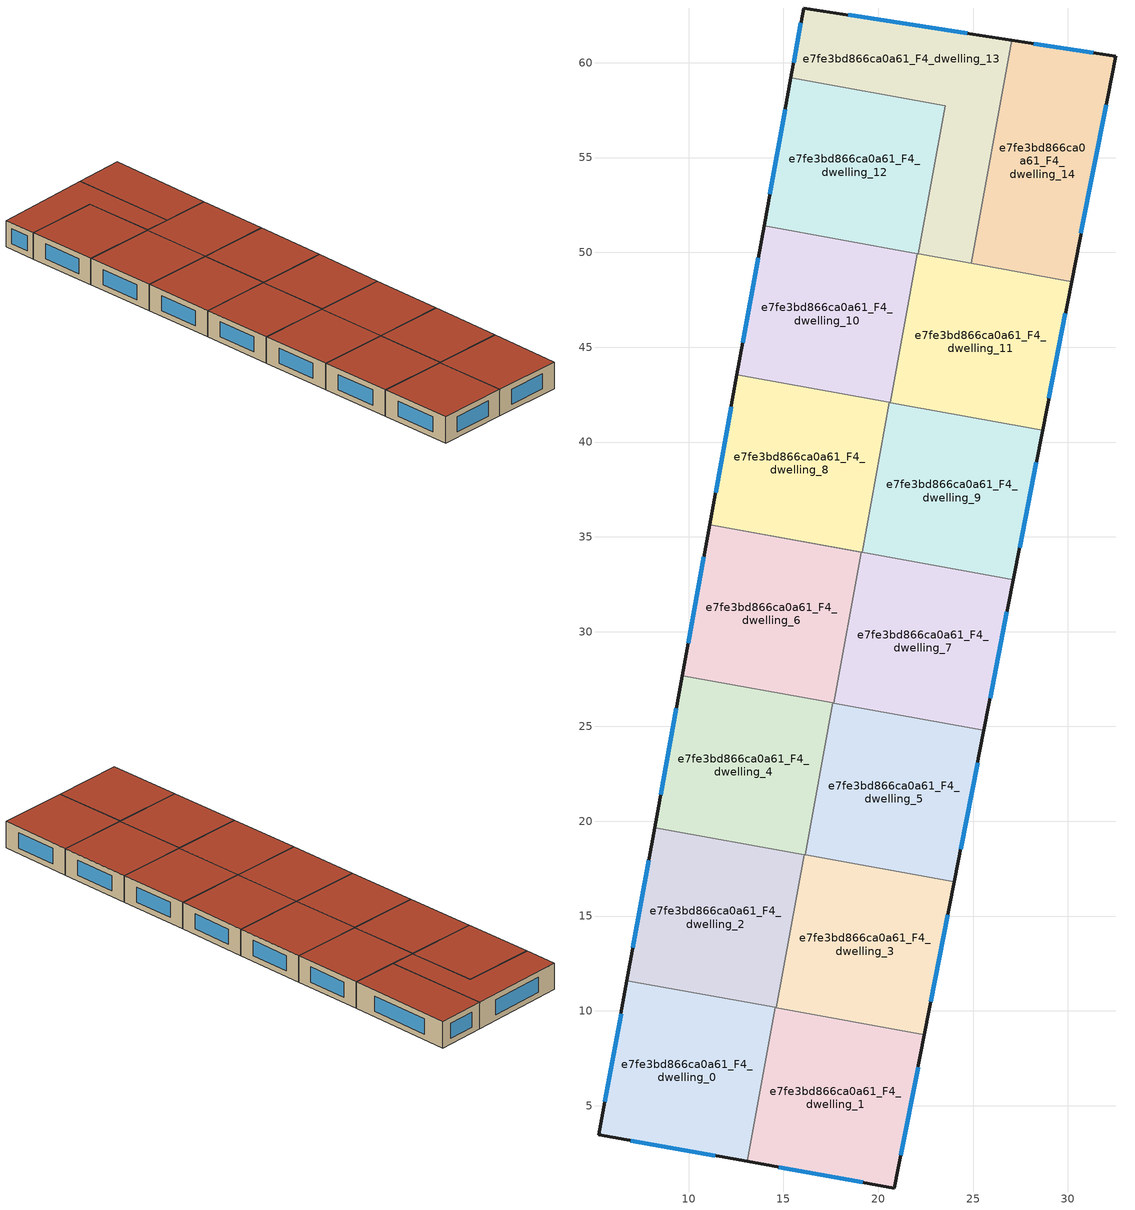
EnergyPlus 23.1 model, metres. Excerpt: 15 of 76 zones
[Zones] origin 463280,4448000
e7fe3bd866ca0a61_F4_dwelling_0
 floor to e7fe3bd866ca0a61_F3_dwelling_0 (EU_floor_Construction): 14.56,10.18 13.09,2.06 5.27,3.47 6.75,11.6 z12
 wall outside (EU_wall_Construction): 6.75,11.6 5.27,3.47 13.09,2.06 z12:15
 wall to e7fe3bd866ca0a61_F4_dwelling_1 (EU_wall_Construction): 13.09,2.06 14.56,10.18 z12:15
 wall to e7fe3bd866ca0a61_F4_dwelling_2 (EU_wall_Construction): 14.56,10.18 6.75,11.6 z12:15
 window (EU_Window_Construction): 6.95,3.17 11.41,2.36 / 6.43,9.86 5.59,5.21 z12.64:14.36
 roof outside (EU_roof_Construction): 13.09,2.06 14.56,10.18 6.75,11.6 5.27,3.47 z15
e7fe3bd866ca0a61_F4_dwelling_1
 floor to e7fe3bd866ca0a61_F3_dwelling_1 (EU_floor_Construction): 22.44,8.75 20.85,0.66 13.09,2.06 14.56,10.18 z12
 wall outside (EU_wall_Construction): 13.09,2.06 20.85,0.66 22.44,8.75 z12:15
 wall to e7fe3bd866ca0a61_F4_dwelling_3 (EU_wall_Construction): 22.44,8.75 14.62,10.17 z12:15
 wall to e7fe3bd866ca0a61_F4_dwelling_2 (EU_wall_Construction): 14.62,10.17 14.56,10.18 z12:15
 window (EU_Window_Construction): 14.75,1.76 19.19,0.96 / 21.19,2.39 22.1,7.02 z12.64:14.36
 roof outside (EU_roof_Construction): 20.85,0.66 22.44,8.75 14.56,10.18 13.09,2.06 z15
e7fe3bd866ca0a61_F4_dwelling_10
 floor to e7fe3bd866ca0a61_F3_dwelling_10 (EU_floor_Construction): 22.06,49.94 20.63,42.08 12.55,43.55 13.97,51.41 z12
 wall outside (EU_wall_Construction): 13.97,51.41 12.55,43.55 z12:15
 wall to e7fe3bd866ca0a61_F4_dwelling_11 (EU_wall_Construction): 20.63,42.08 22.06,49.94 z12:15
 wall to e7fe3bd866ca0a61_F4_dwelling_8 (EU_wall_Construction): 12.55,43.55 20.58,42.09 z12:15
 wall to e7fe3bd866ca0a61_F4_dwelling_12 (EU_wall_Construction): 22.06,49.94 13.97,51.41 z12:15
 wall to e7fe3bd866ca0a61_F4_dwelling_9 (EU_wall_Construction): 20.58,42.09 20.63,42.08 z12:15
 window (EU_Window_Construction): 13.67,49.72 12.85,45.23 z12.64:14.36
 roof outside (EU_roof_Construction): 20.63,42.08 22.06,49.94 13.97,51.41 12.55,43.55 z15
e7fe3bd866ca0a61_F4_dwelling_11
 floor to e7fe3bd866ca0a61_F3_dwelling_11 (EU_floor_Construction): 30.19,48.46 28.66,40.62 20.63,42.08 22.06,49.94 z12
 wall outside (EU_wall_Construction): 28.66,40.62 30.19,48.46 z12:15
 wall to e7fe3bd866ca0a61_F4_dwelling_9 (EU_wall_Construction): 20.63,42.08 28.66,40.62 z12:15
 wall to e7fe3bd866ca0a61_F4_dwelling_14 (EU_wall_Construction): 30.19,48.46 24.9,49.42 z12:15
 wall to e7fe3bd866ca0a61_F4_dwelling_13 (EU_wall_Construction): 24.9,49.42 22.11,49.93 z12:15
 wall to e7fe3bd866ca0a61_F4_dwelling_12 (EU_wall_Construction): 22.11,49.93 22.06,49.94 z12:15
 window (EU_Window_Construction): 28.99,42.3 29.86,46.78 z12.64:14.36
 roof outside (EU_roof_Construction): 28.66,40.62 30.19,48.46 22.06,49.94 20.63,42.08 z15
e7fe3bd866ca0a61_F4_dwelling_12
 floor to e7fe3bd866ca0a61_F3_dwelling_12 (EU_floor_Construction): 23.53,57.74 22.11,49.93 13.97,51.41 15.39,59.21 z12
 wall outside (EU_wall_Construction): 15.39,59.21 13.97,51.41 z12:15
 wall to e7fe3bd866ca0a61_F4_dwelling_13 (EU_wall_Construction): 22.11,49.93 23.53,57.74 15.39,59.21 z12:15
 window (EU_Window_Construction): 15.09,57.54 14.28,53.08 z12.64:14.36
 roof outside (EU_roof_Construction): 22.11,49.93 23.53,57.74 15.39,59.21 13.97,51.41 z15
e7fe3bd866ca0a61_F4_dwelling_13
 floor to e7fe3bd866ca0a61_F3_dwelling_13 (EU_floor_Construction): 27.04,61.18 24.9,49.42 22.11,49.93 23.53,57.74 15.39,59.21 16.06,62.89 z12
 wall outside (EU_wall_Construction): 27.04,61.18 16.06,62.89 15.39,59.21 z12:15
 wall to e7fe3bd866ca0a61_F4_dwelling_14 (EU_wall_Construction): 24.9,49.42 27.04,61.18 z12:15
 window (EU_Window_Construction): 15.92,62.1 15.53,60 / 24.69,61.55 18.41,62.52 z12.64:14.36
 roof outside (EU_roof_Construction): 24.9,49.42 27.04,61.18 16.06,62.89 15.39,59.21 23.53,57.74 22.11,49.93 z15
e7fe3bd866ca0a61_F4_dwelling_14
 floor to e7fe3bd866ca0a61_F3_dwelling_14 (EU_floor_Construction): 32.51,60.33 30.19,48.46 24.9,49.42 27.04,61.18 z12
 wall outside (EU_wall_Construction): 30.19,48.46 32.51,60.33 27.04,61.18 z12:15
 window (EU_Window_Construction): 31.34,60.51 28.21,61 / 30.69,51 32.01,57.79 z12.64:14.36
 roof outside (EU_roof_Construction): 30.19,48.46 32.51,60.33 27.04,61.18 24.9,49.42 z15
e7fe3bd866ca0a61_F4_dwelling_2
 floor to e7fe3bd866ca0a61_F3_dwelling_2 (EU_floor_Construction): 16.08,18.24 14.62,10.17 6.75,11.6 8.21,19.67 z12
 wall outside (EU_wall_Construction): 8.21,19.67 6.75,11.6 z12:15
 wall to e7fe3bd866ca0a61_F4_dwelling_3 (EU_wall_Construction): 14.62,10.17 16.08,18.24 z12:15
 wall to e7fe3bd866ca0a61_F4_dwelling_4 (EU_wall_Construction): 16.08,18.24 8.21,19.67 z12:15
 window (EU_Window_Construction): 7.9,17.94 7.06,13.33 z12.64:14.36
 roof outside (EU_roof_Construction): 14.62,10.17 16.08,18.24 8.21,19.67 6.75,11.6 z15
e7fe3bd866ca0a61_F4_dwelling_3
 floor to e7fe3bd866ca0a61_F3_dwelling_3 (EU_floor_Construction): 24.01,16.8 22.44,8.75 14.62,10.17 16.08,18.24 z12
 wall outside (EU_wall_Construction): 22.44,8.75 24.01,16.8 z12:15
 wall to e7fe3bd866ca0a61_F4_dwelling_5 (EU_wall_Construction): 24.01,16.8 16.14,18.23 z12:15
 wall to e7fe3bd866ca0a61_F4_dwelling_4 (EU_wall_Construction): 16.14,18.23 16.08,18.24 z12:15
 window (EU_Window_Construction): 22.77,10.48 23.67,15.08 z12.64:14.36
 roof outside (EU_roof_Construction): 22.44,8.75 24.01,16.8 16.08,18.24 14.62,10.17 z15
e7fe3bd866ca0a61_F4_dwelling_4
 floor to e7fe3bd866ca0a61_F3_dwelling_4 (EU_floor_Construction): 17.59,26.24 16.14,18.23 8.21,19.67 9.67,27.68 z12
 wall outside (EU_wall_Construction): 9.67,27.68 8.21,19.67 z12:15
 wall to e7fe3bd866ca0a61_F4_dwelling_5 (EU_wall_Construction): 16.14,18.23 17.59,26.24 z12:15
 wall to e7fe3bd866ca0a61_F4_dwelling_6 (EU_wall_Construction): 17.59,26.24 9.67,27.68 z12:15
 window (EU_Window_Construction): 9.36,25.97 8.52,21.39 z12.64:14.36
 roof outside (EU_roof_Construction): 16.14,18.23 17.59,26.24 9.67,27.68 8.21,19.67 z15
e7fe3bd866ca0a61_F4_dwelling_5
 floor to e7fe3bd866ca0a61_F3_dwelling_5 (EU_floor_Construction): 25.57,24.8 24.01,16.8 16.14,18.23 17.59,26.24 z12
 wall outside (EU_wall_Construction): 24.01,16.8 25.57,24.8 z12:15
 wall to e7fe3bd866ca0a61_F4_dwelling_7 (EU_wall_Construction): 25.57,24.8 17.65,26.23 z12:15
 wall to e7fe3bd866ca0a61_F4_dwelling_6 (EU_wall_Construction): 17.64,26.23 17.59,26.24 z12:15
 window (EU_Window_Construction): 24.34,18.51 25.23,23.08 z12.64:14.36
 roof outside (EU_roof_Construction): 24.01,16.8 25.57,24.8 17.59,26.24 16.14,18.23 z15
e7fe3bd866ca0a61_F4_dwelling_6
 floor to e7fe3bd866ca0a61_F3_dwelling_6 (EU_floor_Construction): 19.09,34.19 17.65,26.23 9.67,27.68 11.11,35.64 z12
 wall outside (EU_wall_Construction): 11.11,35.64 9.67,27.68 z12:15
 wall to e7fe3bd866ca0a61_F4_dwelling_7 (EU_wall_Construction): 17.65,26.23 19.09,34.19 11.11,35.64 z12:15
 window (EU_Window_Construction): 10.8,33.94 9.98,29.39 z12.64:14.36
 roof outside (EU_roof_Construction): 17.65,26.23 19.09,34.19 11.11,35.64 9.67,27.68 z15
e7fe3bd866ca0a61_F4_dwelling_7
 floor to e7fe3bd866ca0a61_F3_dwelling_7 (EU_floor_Construction): 27.12,32.74 25.57,24.8 17.65,26.23 19.09,34.19 z12
 wall outside (EU_wall_Construction): 25.57,24.8 27.12,32.74 z12:15
 wall to e7fe3bd866ca0a61_F4_dwelling_8 (EU_wall_Construction): 19.14,34.18 11.11,35.64 z12:15
 wall to e7fe3bd866ca0a61_F4_dwelling_9 (EU_wall_Construction): 27.12,32.74 19.14,34.18 z12:15
 window (EU_Window_Construction): 25.9,26.5 26.79,31.04 z12.64:14.36
 roof outside (EU_roof_Construction): 25.57,24.8 27.12,32.74 19.09,34.19 17.65,26.23 z15
e7fe3bd866ca0a61_F4_dwelling_8
 floor to e7fe3bd866ca0a61_F3_dwelling_8 (EU_floor_Construction): 20.58,42.09 19.14,34.18 11.11,35.64 12.55,43.55 z12
 wall outside (EU_wall_Construction): 12.55,43.55 11.11,35.64 z12:15
 wall to e7fe3bd866ca0a61_F4_dwelling_9 (EU_wall_Construction): 19.14,34.18 20.58,42.09 z12:15
 window (EU_Window_Construction): 12.24,41.86 11.42,37.34 z12.64:14.36
 roof outside (EU_roof_Construction): 19.14,34.18 20.58,42.09 12.55,43.55 11.11,35.64 z15
e7fe3bd866ca0a61_F4_dwelling_9
 floor to e7fe3bd866ca0a61_F3_dwelling_9 (EU_floor_Construction): 28.66,40.62 27.12,32.74 19.14,34.18 20.58,42.09 z12
 wall outside (EU_wall_Construction): 27.12,32.74 28.66,40.62 z12:15
 window (EU_Window_Construction): 27.45,34.43 28.33,38.94 z12.64:14.36
 roof outside (EU_roof_Construction): 27.12,32.74 28.66,40.62 20.58,42.09 19.14,34.18 z15
[Building]
EU S2 Campaign: North Axis=0; Terrain=City; Solar Distribution=FullExterior
[Site:Location]
Yerevan-Zvartnots.Intl.AP: Latitude=40.15; Longitude=44.383; Time Zone=4; Elevation=854
[SizingPeriod:WeatherFileDays]
AnnualSizingPeriod: Begin Month=1; Begin Day of Month=1; End Month=12; End Day of Month=31; Day of Week for Start Day=Monday; Use Weather File Daylight Saving Period=No; Use Weather File Rain and Snow Indicators=No
[MATERIAL]
EU_InternalMass_Material: Roughness=MediumRough; Thickness=0.1; Conductivity=1; Density=1800; Specific Heat=900; Thermal Absorptance=0.9; Solar Absorptance=0.7; Visible Absorptance=0.7
[MATERIAL:NOMASS] Roughness=MediumRough; Thermal Absorptance=0.9; Solar Absorptance=0.7; Visible Absorptance=0.7
Name | Thermal Resistance
EU_wall_NoMass | 1.05043
EU_roof_NoMass | 1.45357
EU_floor_NoMass | 0.478065
[WINDOWMATERIAL:SIMPLEGLAZINGSYSTEM]
EU_Window_SimpleGlazing: UFactor=2.5566; Solar Heat Gain Coefficient=0.75; Visible Transmittance=0.75
[CONSTRUCTION]
EU_wall_Construction: EU_wall_NoMass
EU_roof_Construction: EU_roof_NoMass
EU_floor_Construction: EU_floor_NoMass
EU_Window_Construction: EU_Window_SimpleGlazing
EU_InternalMass_Construction: EU_InternalMass_Material
[ZONE] Type=1; Multiplier=1; Ceiling Height=autocalculate; Floor Area=autocalculate; Part of Total Floor Area=Yes
Name | Volume
e7fe3bd866ca0a61_F4_dwelling_0; e7fe3bd866ca0a61_F4_dwelling_11 | 196.777
e7fe3bd866ca0a61_F4_dwelling_1 | 196.783
e7fe3bd866ca0a61_F4_dwelling_10 | 196.8
e7fe3bd866ca0a61_F4_dwelling_12 | 196.77
e7fe3bd866ca0a61_F4_dwelling_13 | 196.759
e7fe3bd866ca0a61_F4_dwelling_14 | 196.773
e7fe3bd866ca0a61_F4_dwelling_2 | 196.776
e7fe3bd866ca0a61_F4_dwelling_3 | 196.771
e7fe3bd866ca0a61_F4_dwelling_4; e7fe3bd866ca0a61_F4_dwelling_8 | 196.752
e7fe3bd866ca0a61_F4_dwelling_5 | 196.767
e7fe3bd866ca0a61_F4_dwelling_6 | 196.754
e7fe3bd866ca0a61_F4_dwelling_7 | 196.79
e7fe3bd866ca0a61_F4_dwelling_9 | 196.757
[INTERNALMASS] Construction=EU_InternalMass_Construction
Name | Zone or ZoneList | Surface Area
e7fe3bd866ca0a61_F4_dwelling_0_EU_InternalMass | e7fe3bd866ca0a61_F4_dwelling_0 | 65.5916
e7fe3bd866ca0a61_F4_dwelling_1_EU_InternalMass | e7fe3bd866ca0a61_F4_dwelling_1 | 65.595
e7fe3bd866ca0a61_F4_dwelling_2_EU_InternalMass | e7fe3bd866ca0a61_F4_dwelling_2 | 65.5923
e7fe3bd866ca0a61_F4_dwelling_3_EU_InternalMass | e7fe3bd866ca0a61_F4_dwelling_3 | 65.5889
e7fe3bd866ca0a61_F4_dwelling_4_EU_InternalMass | e7fe3bd866ca0a61_F4_dwelling_4 | 65.5824
e7fe3bd866ca0a61_F4_dwelling_5_EU_InternalMass | e7fe3bd866ca0a61_F4_dwelling_5 | 65.5895
e7fe3bd866ca0a61_F4_dwelling_6_EU_InternalMass | e7fe3bd866ca0a61_F4_dwelling_6 | 65.5876
e7fe3bd866ca0a61_F4_dwelling_7_EU_InternalMass | e7fe3bd866ca0a61_F4_dwelling_7 | 65.6001
e7fe3bd866ca0a61_F4_dwelling_8_EU_InternalMass | e7fe3bd866ca0a61_F4_dwelling_8 | 65.5867
e7fe3bd866ca0a61_F4_dwelling_9_EU_InternalMass | e7fe3bd866ca0a61_F4_dwelling_9 | 65.587
e7fe3bd866ca0a61_F4_dwelling_10_EU_InternalMass | e7fe3bd866ca0a61_F4_dwelling_10 | 65.6015
e7fe3bd866ca0a61_F4_dwelling_11_EU_InternalMass | e7fe3bd866ca0a61_F4_dwelling_11 | 65.5932
e7fe3bd866ca0a61_F4_dwelling_12_EU_InternalMass | e7fe3bd866ca0a61_F4_dwelling_12 | 65.5883
e7fe3bd866ca0a61_F4_dwelling_13_EU_InternalMass | e7fe3bd866ca0a61_F4_dwelling_13 | 65.5863
e7fe3bd866ca0a61_F4_dwelling_14_EU_InternalMass | e7fe3bd866ca0a61_F4_dwelling_14 | 65.5901
[OTHEREQUIPMENT] Fuel Type=Electricity; Design Level Calculation Method=Watts/Area; Power per Zone Floor Area=1; Fraction Latent=0; Fraction Radiant=0; Fraction Lost=0; Carbon Dioxide Generation Rate=0; EndUse Subcategory=EU_Step8_InternalGains
Name | Zone or ZoneList or Space or SpaceList | Schedule
EU_Step8_InternalGain_e7fe3bd866ca0a61_F4_dwelling_0_f000 | e7fe3bd866ca0a61_F4_dwelling_0 | EU_Step8_GainSchedule_e7fe3bd866ca0a61_F4_dwelling_0_f000
EU_Step8_InternalGain_e7fe3bd866ca0a61_F4_dwelling_1_f000 | e7fe3bd866ca0a61_F4_dwelling_1 | EU_Step8_GainSchedule_e7fe3bd866ca0a61_F4_dwelling_1_f000
EU_Step8_InternalGain_e7fe3bd866ca0a61_F4_dwelling_2_f000 | e7fe3bd866ca0a61_F4_dwelling_2 | EU_Step8_GainSchedule_e7fe3bd866ca0a61_F4_dwelling_2_f000
EU_Step8_InternalGain_e7fe3bd866ca0a61_F4_dwelling_3_f000 | e7fe3bd866ca0a61_F4_dwelling_3 | EU_Step8_GainSchedule_e7fe3bd866ca0a61_F4_dwelling_3_f000
EU_Step8_InternalGain_e7fe3bd866ca0a61_F4_dwelling_4_f000 | e7fe3bd866ca0a61_F4_dwelling_4 | EU_Step8_GainSchedule_e7fe3bd866ca0a61_F4_dwelling_4_f000
EU_Step8_InternalGain_e7fe3bd866ca0a61_F4_dwelling_5_f000 | e7fe3bd866ca0a61_F4_dwelling_5 | EU_Step8_GainSchedule_e7fe3bd866ca0a61_F4_dwelling_5_f000
EU_Step8_InternalGain_e7fe3bd866ca0a61_F4_dwelling_6_f000 | e7fe3bd866ca0a61_F4_dwelling_6 | EU_Step8_GainSchedule_e7fe3bd866ca0a61_F4_dwelling_6_f000
EU_Step8_InternalGain_e7fe3bd866ca0a61_F4_dwelling_7_f000 | e7fe3bd866ca0a61_F4_dwelling_7 | EU_Step8_GainSchedule_e7fe3bd866ca0a61_F4_dwelling_7_f000
EU_Step8_InternalGain_e7fe3bd866ca0a61_F4_dwelling_8_f000 | e7fe3bd866ca0a61_F4_dwelling_8 | EU_Step8_GainSchedule_e7fe3bd866ca0a61_F4_dwelling_8_f000
EU_Step8_InternalGain_e7fe3bd866ca0a61_F4_dwelling_9_f000 | e7fe3bd866ca0a61_F4_dwelling_9 | EU_Step8_GainSchedule_e7fe3bd866ca0a61_F4_dwelling_9_f000
EU_Step8_InternalGain_e7fe3bd866ca0a61_F4_dwelling_10_f000 | e7fe3bd866ca0a61_F4_dwelling_10 | EU_Step8_GainSchedule_e7fe3bd866ca0a61_F4_dwelling_10_f000
EU_Step8_InternalGain_e7fe3bd866ca0a61_F4_dwelling_11_f000 | e7fe3bd866ca0a61_F4_dwelling_11 | EU_Step8_GainSchedule_e7fe3bd866ca0a61_F4_dwelling_11_f000
EU_Step8_InternalGain_e7fe3bd866ca0a61_F4_dwelling_12_f000 | e7fe3bd866ca0a61_F4_dwelling_12 | EU_Step8_GainSchedule_e7fe3bd866ca0a61_F4_dwelling_12_f000
EU_Step8_InternalGain_e7fe3bd866ca0a61_F4_dwelling_13_f000 | e7fe3bd866ca0a61_F4_dwelling_13 | EU_Step8_GainSchedule_e7fe3bd866ca0a61_F4_dwelling_13_f000
EU_Step8_InternalGain_e7fe3bd866ca0a61_F4_dwelling_14_f000 | e7fe3bd866ca0a61_F4_dwelling_14 | EU_Step8_GainSchedule_e7fe3bd866ca0a61_F4_dwelling_14_f000
[ZONEVENTILATION:DESIGNFLOWRATE] Schedule=EU_AlwaysOn; Design Flow Rate Calculation Method=AirChanges/Hour; Air Changes per Hour=0.557805; Ventilation Type=Natural; Fan Pressure Rise=0; Fan Total Efficiency=1; Constant Term Coefficient=1; Temperature Term Coefficient=0; Velocity Term Coefficient=0; Velocity Squared Term Coefficient=0; Minimum Indoor Temperature=-100; Maximum Indoor Temperature=100; Delta Temperature=-100; Minimum Outdoor Temperature=-100; Maximum Outdoor Temperature=100; Maximum Wind Speed=40
Name | Zone or ZoneList or Space or SpaceList
EU_ConstantAir_e7fe3bd866ca0a61_F4_dwelling_0 | e7fe3bd866ca0a61_F4_dwelling_0
EU_ConstantAir_e7fe3bd866ca0a61_F4_dwelling_1 | e7fe3bd866ca0a61_F4_dwelling_1
EU_ConstantAir_e7fe3bd866ca0a61_F4_dwelling_2 | e7fe3bd866ca0a61_F4_dwelling_2
EU_ConstantAir_e7fe3bd866ca0a61_F4_dwelling_3 | e7fe3bd866ca0a61_F4_dwelling_3
EU_ConstantAir_e7fe3bd866ca0a61_F4_dwelling_4 | e7fe3bd866ca0a61_F4_dwelling_4
EU_ConstantAir_e7fe3bd866ca0a61_F4_dwelling_5 | e7fe3bd866ca0a61_F4_dwelling_5
EU_ConstantAir_e7fe3bd866ca0a61_F4_dwelling_6 | e7fe3bd866ca0a61_F4_dwelling_6
EU_ConstantAir_e7fe3bd866ca0a61_F4_dwelling_7 | e7fe3bd866ca0a61_F4_dwelling_7
EU_ConstantAir_e7fe3bd866ca0a61_F4_dwelling_8 | e7fe3bd866ca0a61_F4_dwelling_8
EU_ConstantAir_e7fe3bd866ca0a61_F4_dwelling_9 | e7fe3bd866ca0a61_F4_dwelling_9
EU_ConstantAir_e7fe3bd866ca0a61_F4_dwelling_10 | e7fe3bd866ca0a61_F4_dwelling_10
EU_ConstantAir_e7fe3bd866ca0a61_F4_dwelling_11 | e7fe3bd866ca0a61_F4_dwelling_11
EU_ConstantAir_e7fe3bd866ca0a61_F4_dwelling_12 | e7fe3bd866ca0a61_F4_dwelling_12
EU_ConstantAir_e7fe3bd866ca0a61_F4_dwelling_13 | e7fe3bd866ca0a61_F4_dwelling_13
EU_ConstantAir_e7fe3bd866ca0a61_F4_dwelling_14 | e7fe3bd866ca0a61_F4_dwelling_14
[HVACTEMPLATE:THERMOSTAT] Constant Heating Setpoint=20; Constant Cooling Setpoint=50
EU_HeatOnly_e7fe3bd866ca0a61_F3_dwelling_11; EU_HeatOnly_e7fe3bd866ca0a61_F3_dwelling_12; EU_HeatOnly_e7fe3bd866ca0a61_F3_dwelling_13; EU_HeatOnly_e7fe3bd866ca0a61_F3_dwelling_14; EU_HeatOnly_e7fe3bd866ca0a61_F4_dwelling_0; EU_HeatOnly_e7fe3bd866ca0a61_F4_dwelling_1; EU_HeatOnly_e7fe3bd866ca0a61_F4_dwelling_2; EU_HeatOnly_e7fe3bd866ca0a61_F4_dwelling_3; EU_HeatOnly_e7fe3bd866ca0a61_F4_dwelling_4; EU_HeatOnly_e7fe3bd866ca0a61_F4_dwelling_5; EU_HeatOnly_e7fe3bd866ca0a61_F4_dwelling_6; EU_HeatOnly_e7fe3bd866ca0a61_F4_dwelling_7; EU_HeatOnly_e7fe3bd866ca0a61_F4_dwelling_8; EU_HeatOnly_e7fe3bd866ca0a61_F4_dwelling_9; EU_HeatOnly_e7fe3bd866ca0a61_F4_dwelling_10; EU_HeatOnly_e7fe3bd866ca0a61_F4_dwelling_11; EU_HeatOnly_e7fe3bd866ca0a61_F4_dwelling_12; EU_HeatOnly_e7fe3bd866ca0a61_F4_dwelling_13; EU_HeatOnly_e7fe3bd866ca0a61_F4_dwelling_14
[HVACTEMPLATE:ZONE:IDEALLOADSAIRSYSTEM] System Availability Schedule=EU_AlwaysOn; Maximum Heating Supply Air Temperature=50; Minimum Cooling Supply Air Temperature=13; Maximum Heating Supply Air Humidity Ratio=0.0156; Minimum Cooling Supply Air Humidity Ratio=0.0077; Heating Limit=NoLimit; Cooling Limit=NoLimit; Heating Availability Schedule=EU_AlwaysOn; Cooling Availability Schedule=EU_CoolingOff; Dehumidification Control Type=ConstantSensibleHeatRatio; Cooling Sensible Heat Ratio=0.7; Dehumidification Setpoint=60; Humidification Control Type=None; Humidification Setpoint=30; Outdoor Air Method=None; Outdoor Air Flow Rate per Person=0.00944; Outdoor Air Flow Rate per Zone Floor Area=0; Outdoor Air Flow Rate per Zone=0; Demand Controlled Ventilation Type=None; Outdoor Air Economizer Type=NoEconomizer; Heat Recovery Type=None; Sensible Heat Recovery Effectiveness=0.7; Latent Heat Recovery Effectiveness=0.65
Name | Template Thermostat
e7fe3bd866ca0a61_F4_dwelling_0 | EU_HeatOnly_e7fe3bd866ca0a61_F4_dwelling_0
e7fe3bd866ca0a61_F4_dwelling_1 | EU_HeatOnly_e7fe3bd866ca0a61_F4_dwelling_1
e7fe3bd866ca0a61_F4_dwelling_2 | EU_HeatOnly_e7fe3bd866ca0a61_F4_dwelling_2
e7fe3bd866ca0a61_F4_dwelling_3 | EU_HeatOnly_e7fe3bd866ca0a61_F4_dwelling_3
e7fe3bd866ca0a61_F4_dwelling_4 | EU_HeatOnly_e7fe3bd866ca0a61_F4_dwelling_4
e7fe3bd866ca0a61_F4_dwelling_5 | EU_HeatOnly_e7fe3bd866ca0a61_F4_dwelling_5
e7fe3bd866ca0a61_F4_dwelling_6 | EU_HeatOnly_e7fe3bd866ca0a61_F4_dwelling_6
e7fe3bd866ca0a61_F4_dwelling_7 | EU_HeatOnly_e7fe3bd866ca0a61_F4_dwelling_7
e7fe3bd866ca0a61_F4_dwelling_8 | EU_HeatOnly_e7fe3bd866ca0a61_F4_dwelling_8
e7fe3bd866ca0a61_F4_dwelling_9 | EU_HeatOnly_e7fe3bd866ca0a61_F4_dwelling_9
e7fe3bd866ca0a61_F4_dwelling_10 | EU_HeatOnly_e7fe3bd866ca0a61_F4_dwelling_10
e7fe3bd866ca0a61_F4_dwelling_11 | EU_HeatOnly_e7fe3bd866ca0a61_F4_dwelling_11
e7fe3bd866ca0a61_F4_dwelling_12 | EU_HeatOnly_e7fe3bd866ca0a61_F4_dwelling_12
e7fe3bd866ca0a61_F4_dwelling_13 | EU_HeatOnly_e7fe3bd866ca0a61_F4_dwelling_13
e7fe3bd866ca0a61_F4_dwelling_14 | EU_HeatOnly_e7fe3bd866ca0a61_F4_dwelling_14
[SIZING:ZONE] Zone Cooling Design Supply Air Temperature Input Method=SupplyAirTemperature; Zone Cooling Design Supply Air Temperature=13; Zone Heating Design Supply Air Temperature Input Method=SupplyAirTemperature; Zone Heating Design Supply Air Temperature=50; Zone Cooling Design Supply Air Humidity Ratio=0.008; Zone Heating Design Supply Air Humidity Ratio=0.008; Cooling Design Air Flow Method=DesignDay; Cooling Design Air Flow Rate=0; Cooling Minimum Air Flow per Zone Floor Area=0.000762; Cooling Minimum Air Flow=0; Cooling Minimum Air Flow Fraction=0.2; Heating Design Air Flow Method=DesignDay; Heating Design Air Flow Rate=0; Heating Maximum Air Flow per Zone Floor Area=0.002032; Heating Maximum Air Flow=0.141576; Heating Maximum Air Flow Fraction=0.3; Account for Dedicated Outdoor Air System=No; Dedicated Outdoor Air System Control Strategy=NeutralSupplyAir; Dedicated Outdoor Air Low Setpoint Temperature for Design=autosize; Dedicated Outdoor Air High Setpoint Temperature for Design=autosize; Zone Load Sizing Method=Sensible Load Only No Latent Load; Zone Latent Cooling Design Supply Air Humidity Ratio Input Method=HumidityRatioDifference; Zone Cooling Design Supply Air Humidity Ratio Difference=0.005; Zone Latent Heating Design Supply Air Humidity Ratio Input Method=HumidityRatioDifference; Zone Humidification Design Supply Air Humidity Ratio Difference=0.005
e7fe3bd866ca0a61_F4_dwelling_0; e7fe3bd866ca0a61_F4_dwelling_1; e7fe3bd866ca0a61_F4_dwelling_2; e7fe3bd866ca0a61_F4_dwelling_3; e7fe3bd866ca0a61_F4_dwelling_4; e7fe3bd866ca0a61_F4_dwelling_5; e7fe3bd866ca0a61_F4_dwelling_6; e7fe3bd866ca0a61_F4_dwelling_7; e7fe3bd866ca0a61_F4_dwelling_8; e7fe3bd866ca0a61_F4_dwelling_9; e7fe3bd866ca0a61_F4_dwelling_10; e7fe3bd866ca0a61_F4_dwelling_11; e7fe3bd866ca0a61_F4_dwelling_12; e7fe3bd866ca0a61_F4_dwelling_13; e7fe3bd866ca0a61_F4_dwelling_14
[SCHEDULE:CONSTANT]
Name | Hourly Value
EU_AlwaysOn | 1
EU_CoolingOff | 0
[SCHEDULE:FILE] Column Number=1; Rows to Skip at Top=0; Number of Hours of Data=8760; Column Separator=Comma; Interpolate to Timestep=No; Minutes per Item=60; Adjust Schedule for Daylight Savings=Yes
Name | File
EU_Step8_GainSchedule_e7fe3bd866ca0a61_F4_dwelling_0_f000 | ../../schedules/e7fe3bd866ca0a61/e7fe3bd866ca0a61_F4_dwelling_0_f000_gain.csv
EU_Step8_GainSchedule_e7fe3bd866ca0a61_F4_dwelling_1_f000 | ../../schedules/e7fe3bd866ca0a61/e7fe3bd866ca0a61_F4_dwelling_1_f000_gain.csv
EU_Step8_GainSchedule_e7fe3bd866ca0a61_F4_dwelling_2_f000 | ../../schedules/e7fe3bd866ca0a61/e7fe3bd866ca0a61_F4_dwelling_2_f000_gain.csv
EU_Step8_GainSchedule_e7fe3bd866ca0a61_F4_dwelling_3_f000 | ../../schedules/e7fe3bd866ca0a61/e7fe3bd866ca0a61_F4_dwelling_3_f000_gain.csv
EU_Step8_GainSchedule_e7fe3bd866ca0a61_F4_dwelling_4_f000 | ../../schedules/e7fe3bd866ca0a61/e7fe3bd866ca0a61_F4_dwelling_4_f000_gain.csv
EU_Step8_GainSchedule_e7fe3bd866ca0a61_F4_dwelling_5_f000 | ../../schedules/e7fe3bd866ca0a61/e7fe3bd866ca0a61_F4_dwelling_5_f000_gain.csv
EU_Step8_GainSchedule_e7fe3bd866ca0a61_F4_dwelling_6_f000 | ../../schedules/e7fe3bd866ca0a61/e7fe3bd866ca0a61_F4_dwelling_6_f000_gain.csv
EU_Step8_GainSchedule_e7fe3bd866ca0a61_F4_dwelling_7_f000 | ../../schedules/e7fe3bd866ca0a61/e7fe3bd866ca0a61_F4_dwelling_7_f000_gain.csv
EU_Step8_GainSchedule_e7fe3bd866ca0a61_F4_dwelling_8_f000 | ../../schedules/e7fe3bd866ca0a61/e7fe3bd866ca0a61_F4_dwelling_8_f000_gain.csv
EU_Step8_GainSchedule_e7fe3bd866ca0a61_F4_dwelling_9_f000 | ../../schedules/e7fe3bd866ca0a61/e7fe3bd866ca0a61_F4_dwelling_9_f000_gain.csv
EU_Step8_GainSchedule_e7fe3bd866ca0a61_F4_dwelling_10_f000 | ../../schedules/e7fe3bd866ca0a61/e7fe3bd866ca0a61_F4_dwelling_10_f000_gain.csv
EU_Step8_GainSchedule_e7fe3bd866ca0a61_F4_dwelling_11_f000 | ../../schedules/e7fe3bd866ca0a61/e7fe3bd866ca0a61_F4_dwelling_11_f000_gain.csv
EU_Step8_GainSchedule_e7fe3bd866ca0a61_F4_dwelling_12_f000 | ../../schedules/e7fe3bd866ca0a61/e7fe3bd866ca0a61_F4_dwelling_12_f000_gain.csv
EU_Step8_GainSchedule_e7fe3bd866ca0a61_F4_dwelling_13_f000 | ../../schedules/e7fe3bd866ca0a61/e7fe3bd866ca0a61_F4_dwelling_13_f000_gain.csv
EU_Step8_GainSchedule_e7fe3bd866ca0a61_F4_dwelling_14_f000 | ../../schedules/e7fe3bd866ca0a61/e7fe3bd866ca0a61_F4_dwelling_14_f000_gain.csv
